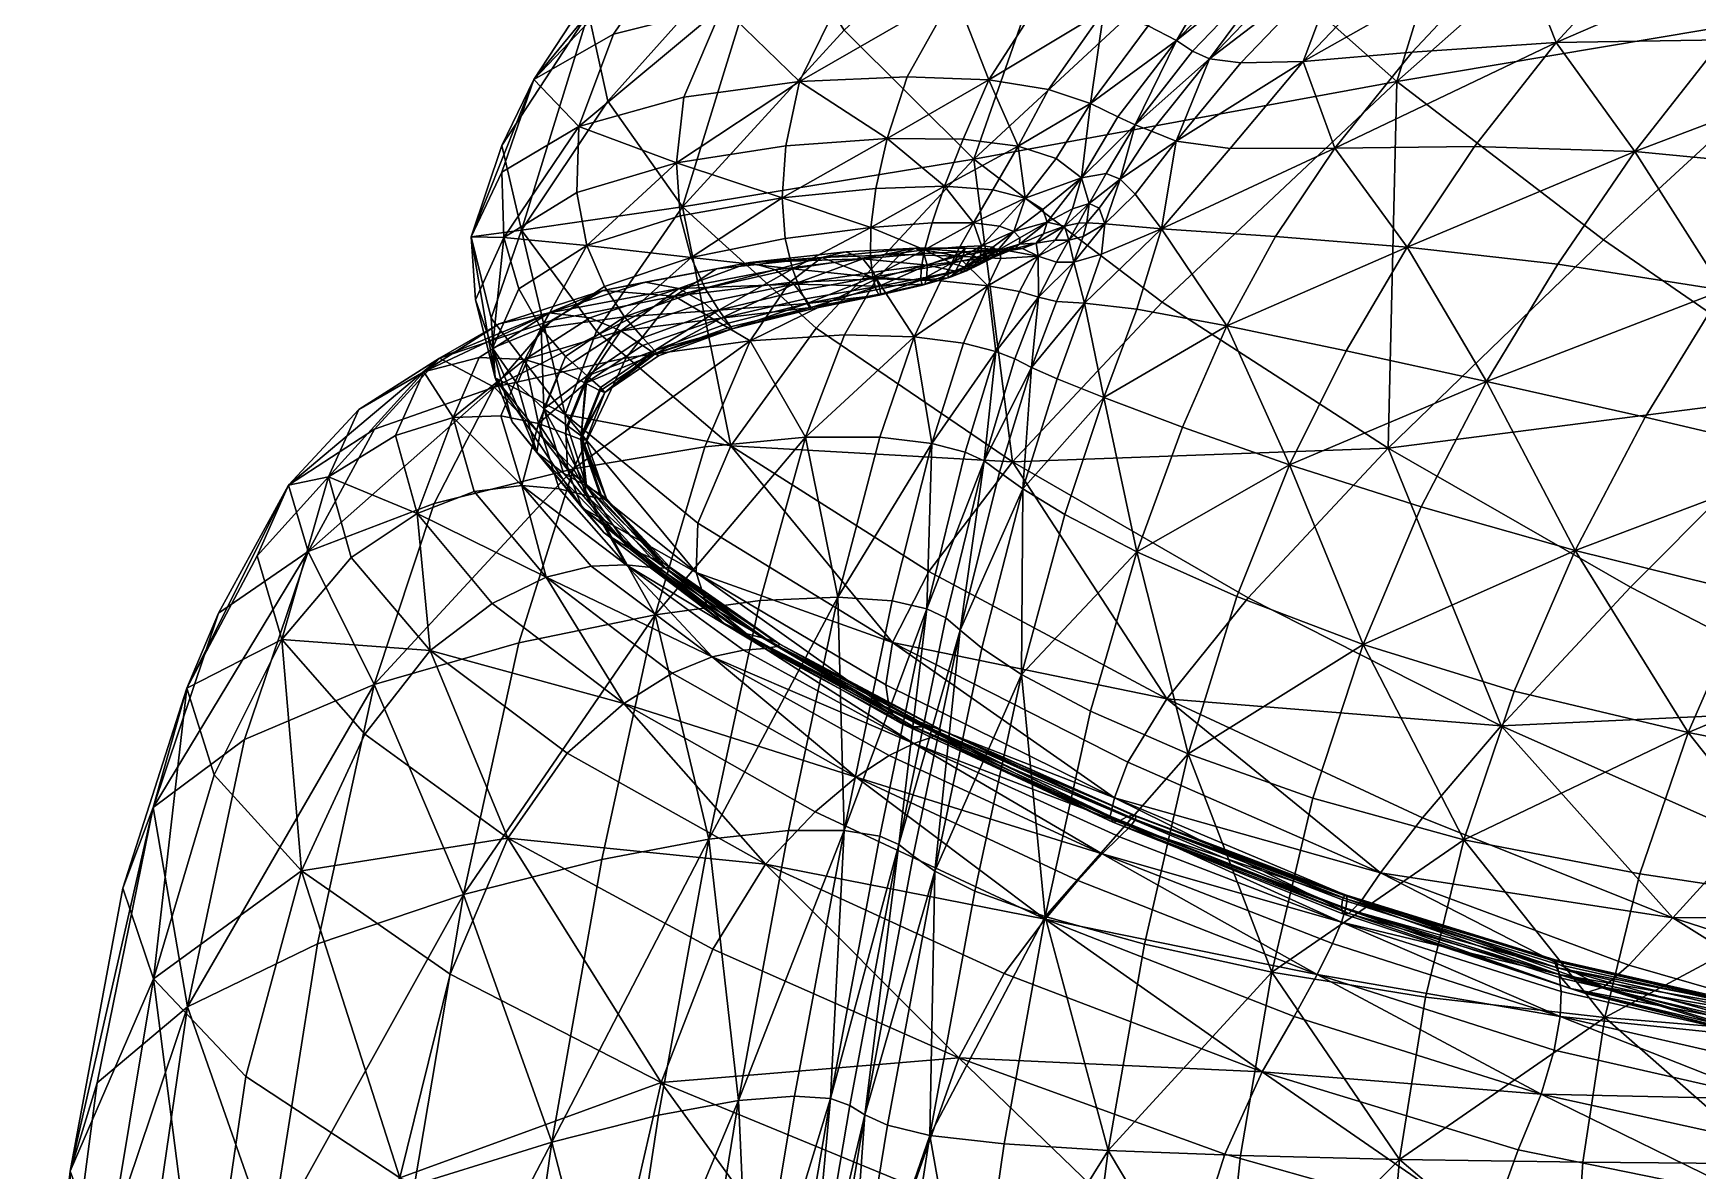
# Model space of a CAD drawing. Header units: millimetres. Extents: x -7995 to 5903, y -544 to 668.
# Drawn here: x -422 to -112.7, y 80.5 to 291.8 of the extents above; entities that cross this region are included whole.
import ezdxf

# ---------------------------------------------------------------- set-up
doc = ezdxf.new("R2010")
doc.units = ezdxf.units.MM
doc.layers.get('0').update_dxf_attribs({"true_color": 0x57e1c6})

msp = doc.modelspace()

# ---------------------------------------------------------------- meshes
at = {"color": 121, "true_color": 0xa6e5e5}
mesh = msp.add_polyface(dxfattribs=at)
corners = [(-282.35, 342.7, 661.96), (-288.33, 330.17, 708.91), (-239.43, 377.35, 729.41), (-233.79, 389.89, 682.78), (-284.8, 313.19, 755.39), (-235.97, 359.53, 774.91), (-223.17, 337.28, 815.88), (-271.26, 292.39, 797.77), (-247.22, 268.4, 832.43), (-219.28, 396.3, 638.36), (-267.35, 350.13, 618.18), (-246.79, 353.45, 579.36), (-202.9, 351.68, 523.93), (-233.07, 321.43, 512.29), (-254.35, 322.03, 534.35), (-224.15, 353.64, 547.34), (-250.76, 299.45, 504.77), (-271.6, 299.14, 525.49), (-293.87, 296.74, 554.43), (-277.04, 320.49, 564.85), (-279.61, 282.82, 520.37), (-301.06, 279.91, 547.72), (-259.61, 283.72, 500.96), (-328.95, 283.23, 631.85), (-314.13, 291.63, 590.3), (-320.6, 274.48, 581.95), (-297.67, 316.04, 602.27), (-312.75, 307.97, 645.08), (-318.82, 295.52, 691.77), (-334.9, 270.94, 677.8), (-315.23, 279.2, 738.54), (-301.33, 259.53, 781.6), (-225.53, 278.77, 486.94), (-233.29, 281.37, 486.71), (-223.01, 296.01, 489.35), (-263.28, 272.23, 500.45), (-244.41, 283.13, 490.56), (-234.77, 298.24, 493.54), (-216.66, 319.41, 500.19)]
mesh.append_faces([[corners[k] for k in face] for face in [(0, 1, 2), (2, 3, 0), (4, 5, 2), (2, 1, 4), (6, 7, 8), (4, 7, 6), (6, 5, 4), (0, 3, 9), (9, 10, 0), (11, 10, 9), (12, 13, 14), (14, 15, 12), (16, 17, 14), (14, 13, 16), (18, 19, 14), (14, 17, 18), (11, 15, 14), (14, 19, 11), (18, 17, 20), (20, 21, 18), (16, 22, 20), (20, 17, 16), (23, 24, 25), (18, 21, 25), (25, 24, 18), (0, 10, 26), (26, 27, 0), (11, 19, 26), (26, 10, 11), (18, 24, 26), (26, 19, 18), (23, 27, 26), (26, 24, 23), (0, 27, 28), (28, 1, 0), (23, 29, 28), (28, 27, 23), (4, 1, 28), (28, 30, 4), (4, 30, 31), (31, 7, 4), (32, 33, 34), (35, 22, 36), (16, 37, 36), (36, 22, 16), (34, 33, 36), (36, 37, 34), (16, 13, 38), (38, 37, 16)]], dxfattribs={"vtx2": -1, "color": 121})
mesh = msp.add_polyface(dxfattribs=at)
corners = [(-247.22, 268.4, 832.43), (-200.8, 311.44, 848.97), (-223.17, 337.28, 815.88), (-144.87, 359.69, 864.99), (-186.02, 286.57, 468.5), (-165.73, 288.27, 436.56), (-180.14, 270.49, 429.8), (-138.99, 290.07, 393.28), (-146.42, 308.91, 445.71), (-166.81, 306.78, 477.1), (-138.43, 332.86, 488.8), (-168.62, 282.85, 870.81), (-120.75, 377.98, 520.81), (-165.92, 340.87, 506.17), (-174.35, 344.76, 505.87), (-178.69, 306, 494.63), (-149.42, 332.63, 506.23), (-197.57, 286.32, 486.38), (-203.41, 287.09, 493.93), (-184.81, 306.42, 501.8), (-155.02, 333.29, 513.02), (-209.6, 271.75, 481.31), (-209.55, 290.49, 492.41), (-206.58, 288.46, 494.87), (-217.19, 274.81, 490.5), (-160.62, 337.4, 509.34), (-157.87, 334.88, 512.84), (-187.92, 307.88, 502.09), (-190.77, 310.21, 499), (-196.11, 313.26, 496.01), (-214.81, 293.21, 489.77), (-223.01, 296.01, 489.35), (-204.54, 316.51, 495.58), (-225.53, 278.77, 486.94), (-220.41, 276.26, 488.97), (-202.9, 351.68, 523.93), (-186.49, 348.54, 510.95), (-216.66, 319.41, 500.19), (-233.07, 321.43, 512.29), (-234.77, 298.24, 493.54)]
mesh.append_faces([[corners[k] for k in face] for face in [(0, 1, 2), (2, 1, 3), (4, 5, 6), (6, 5, 7), (8, 9, 10), (7, 5, 8), (4, 9, 8), (8, 5, 4), (11, 1, 0), (3, 1, 11), (12, 13, 14), (10, 9, 15), (15, 16, 10), (4, 17, 15), (15, 9, 4), (18, 19, 15), (15, 17, 18), (20, 16, 15), (15, 19, 20), (18, 17, 21), (21, 17, 4), (22, 23, 24), (24, 23, 18), (25, 26, 27), (27, 28, 25), (20, 19, 27), (27, 26, 20), (18, 23, 27), (27, 19, 18), (22, 28, 27), (27, 23, 22), (25, 28, 29), (29, 13, 25), (22, 30, 29), (29, 28, 22), (31, 32, 29), (29, 30, 31), (14, 13, 29), (29, 32, 14), (31, 30, 33), (22, 34, 33), (33, 30, 22), (35, 36, 37), (37, 38, 35), (14, 32, 37), (37, 36, 14), (31, 39, 37), (37, 32, 31)]], dxfattribs={"vtx2": -1, "color": 121})
mesh = msp.add_polyface(dxfattribs=at)
corners = [(-107.93, 244.09, 268.11), (-92.24, 266.73, 275.22), (-58.99, 260.53, 213.93), (-75.19, 237.16, 208.05), (-74.94, 288.63, 282.96), (-90.03, 212.83, 203.01), (-122.42, 220.46, 261.94), (-43.04, 229.17, 149.62), (-138.43, 332.86, 488.8), (-119.38, 333.98, 457.08), (-146.42, 308.91, 445.71), (-94.26, 334.85, 413.36), (-119.66, 311.05, 402.73), (-138.99, 290.07, 393.28), (-88.66, 311.87, 350.42), (-65.05, 334.3, 359.94), (-33.75, 331.2, 299.11), (-108.09, 290.6, 341.35), (-55.58, 310.04, 291.03), (-138.65, 248.89, 325.18), (-124.39, 269.83, 332.89), (-166.64, 252.05, 377.48), (-154.14, 270.77, 385.05), (-151.93, 227.13, 318.35), (-144.87, 359.69, 864.99), (-116.4, 329, 885.08), (-62.57, 374.18, 896.95), (-82.58, 297.28, 894.16), (-168.62, 282.85, 870.81), (-130.19, 253.44, 881.37), (-89.08, 225.12, 880.63), (-46.39, 266.42, 892.21), (-170.17, 214.71, 867.63), (-149.42, 332.63, 506.23), (-106.21, 368, 521.29), (-97.33, 366.68, 503.36), (-155.02, 333.29, 513.02), (-110.7, 369.42, 528.14), (-113.08, 371.3, 527.77), (-157.87, 334.88, 512.84), (-160.62, 337.4, 509.34), (-165.92, 340.87, 506.17), (-120.75, 377.98, 520.81), (-81.76, 365.08, 470.49), (-60.91, 362.58, 425.14), (-36.19, 358.55, 369.78)]
mesh.append_faces([[corners[k] for k in face] for face in [(0, 1, 2), (2, 3, 0), (2, 1, 4), (0, 3, 5), (5, 6, 0), (5, 3, 7), (8, 9, 10), (11, 12, 10), (10, 9, 11), (10, 12, 13), (14, 15, 16), (4, 17, 14), (14, 18, 4), (13, 12, 14), (14, 17, 13), (11, 15, 14), (14, 12, 11), (0, 19, 20), (20, 1, 0), (21, 22, 20), (20, 19, 21), (13, 17, 20), (20, 22, 13), (4, 1, 20), (20, 17, 4), (0, 6, 23), (23, 19, 0), (24, 25, 26), (26, 25, 27), (27, 25, 28), (28, 29, 27), (28, 25, 24), (27, 29, 30), (30, 31, 27), (30, 29, 32), (8, 33, 34), (34, 35, 8), (36, 37, 34), (34, 33, 36), (38, 39, 40), (36, 39, 38), (40, 41, 42), (8, 35, 43), (43, 9, 8), (11, 9, 43), (43, 44, 11), (11, 44, 45), (45, 15, 11)]], dxfattribs={"vtx2": -1, "color": 121})
mesh = msp.add_polyface(dxfattribs=at)
corners = [(-263.28, 272.23, 500.45), (-282.11, 270.91, 518.59), (-279.61, 282.82, 520.37), (-259.61, 283.72, 500.96), (-302.42, 267.72, 544.36), (-301.06, 279.91, 547.72), (-334.5, 253.87, 615.27), (-334.88, 266.02, 622.01), (-320.6, 274.48, 581.95), (-320.96, 262.2, 576.88), (-328.95, 283.23, 631.85), (-331.26, 255.21, 724.27), (-315.23, 279.2, 738.54), (-318.82, 295.52, 691.77), (-334.9, 270.94, 677.8), (-340.57, 254.01, 666.82), (-247.22, 268.4, 832.43), (-271.26, 292.39, 797.77), (-301.33, 259.53, 781.6), (-227.16, 264.94, 488.34), (-231.92, 268.54, 487.38), (-225.53, 278.77, 486.94), (-238.97, 270.85, 487.29), (-233.29, 281.37, 486.71), (-244.41, 283.13, 490.56), (-249.16, 272.15, 490.83), (-225.78, 260.16, 486.5), (-228.85, 259.21, 488.52), (-230.33, 255.96, 487.46), (-301.74, 257.87, 543.98), (-319.09, 252.36, 574.76), (-265.4, 262.95, 502.82), (-282.81, 261.26, 519.75), (-266.32, 255.7, 506.9), (-252.62, 263.37, 493.91), (-243.64, 262.7, 490.72), (-247.27, 256.58, 495.69), (-254.96, 256.58, 498.61), (-234.4, 259.06, 492.4), (-237.67, 261.16, 490.94), (-239.74, 254.95, 497.44), (-233.55, 256.72, 492.94)]
mesh.append_faces([[corners[k] for k in face] for face in [(0, 1, 2), (2, 3, 0), (4, 5, 2), (2, 1, 4), (6, 7, 8), (8, 9, 6), (8, 7, 10), (4, 9, 8), (8, 5, 4), (11, 12, 13), (13, 14, 11), (15, 7, 6), (11, 14, 15), (10, 7, 15), (15, 14, 10), (16, 17, 18), (18, 12, 11), (19, 20, 21), (22, 23, 21), (21, 20, 22), (24, 25, 0), (22, 25, 24), (24, 23, 22), (26, 27, 19), (28, 27, 26), (4, 29, 30), (30, 9, 4), (0, 31, 32), (32, 1, 0), (32, 31, 33), (4, 1, 32), (32, 29, 4), (0, 25, 34), (34, 31, 0), (22, 35, 34), (34, 25, 22), (36, 37, 34), (34, 35, 36), (33, 31, 34), (34, 37, 33), (19, 38, 39), (39, 20, 19), (39, 38, 40), (36, 35, 39), (22, 20, 39), (39, 35, 22), (19, 27, 41), (41, 38, 19)]], dxfattribs={"vtx2": -1, "color": 121})
mesh = msp.add_polyface(dxfattribs=at)
corners = [(-212.34, 255.48, 462.23), (-199.58, 270.37, 463.2), (-180.14, 270.49, 429.8), (-191.14, 254.06, 423.26), (-186.02, 286.57, 468.5), (-138.99, 290.07, 393.28), (-154.14, 270.77, 385.05), (-166.64, 252.05, 377.48), (-138.65, 248.89, 325.18), (-151.93, 227.13, 318.35), (-178.03, 232.8, 370.04), (-200.2, 237.45, 414.79), (-216.91, 240.57, 447.81), (-188.53, 211.62, 362), (-223.05, 224.13, 436.85), (-208.43, 218.6, 404.96), (-226.62, 241.66, 464.31), (-223.49, 250.79, 472.73), (-228.64, 249.3, 476.68), (-247.22, 268.4, 832.43), (-212.18, 241.86, 855.73), (-168.62, 282.85, 870.81), (-170.17, 214.71, 867.63), (-130.19, 253.44, 881.37), (-217.23, 261.92, 479.15), (-209.6, 271.75, 481.31), (-220.02, 264.72, 485.88), (-214.16, 273.59, 488.85), (-203.41, 287.09, 493.93), (-227.16, 264.94, 488.34), (-220.41, 276.26, 488.97), (-217.19, 274.81, 490.5), (-222.63, 265.76, 488.03), (-209.55, 290.49, 492.41), (-225.53, 278.77, 486.94), (-222.88, 256.43, 479.59), (-226.87, 254.02, 481.17), (-226.21, 256.6, 483.71), (-223.92, 259.31, 484.36), (-225.78, 260.16, 486.5), (-227.72, 256.52, 484.94)]
mesh.append_faces([[corners[k] for k in face] for face in [(0, 1, 2), (2, 3, 0), (2, 1, 4), (5, 6, 2), (7, 3, 2), (2, 6, 7), (7, 8, 9), (9, 10, 7), (0, 3, 11), (11, 12, 0), (7, 10, 11), (11, 3, 7), (11, 10, 13), (14, 12, 11), (11, 15, 14), (0, 12, 16), (16, 17, 0), (16, 12, 14), (18, 17, 16), (19, 20, 21), (22, 23, 21), (21, 20, 22), (0, 24, 25), (25, 1, 0), (26, 27, 25), (25, 24, 26), (25, 27, 28), (4, 1, 25), (29, 30, 31), (31, 32, 29), (31, 30, 33), (28, 27, 31), (26, 32, 31), (31, 27, 26), (34, 30, 29), (0, 17, 35), (35, 24, 0), (18, 36, 35), (35, 17, 18), (37, 38, 35), (35, 36, 37), (26, 24, 35), (35, 38, 26), (29, 32, 39), (26, 38, 39), (39, 32, 26), (37, 40, 39), (39, 38, 37)]], dxfattribs={"vtx2": -1, "color": 121})
mesh = msp.add_polyface(dxfattribs=at)
corners = [(-334.5, 253.87, 615.27), (-339.81, 242.27, 658.65), (-340.57, 254.01, 666.82), (-301.33, 259.53, 781.6), (-276.48, 237.02, 817.17), (-247.22, 268.4, 832.43), (-331.26, 255.21, 724.27), (-317.31, 236.47, 767.4), (-245.98, 250.44, 504.44), (-246.29, 249.6, 506.21), (-248.87, 248.32, 507.12), (-247.9, 249.85, 504.63), (-320.96, 262.2, 576.88), (-319.09, 252.36, 574.76), (-331.75, 244.31, 611.38), (-301.74, 257.87, 543.98), (-299.74, 250.17, 545.56), (-266.32, 255.7, 506.9), (-282.24, 253.69, 522.75), (-282.81, 261.26, 519.75), (-280.92, 248.02, 526.48), (-266.39, 250.28, 511.53), (-245.78, 252.29, 500.71), (-243.66, 252.05, 501.84), (-251.37, 249.09, 505.3), (-249.82, 252.12, 500.9), (-247.27, 256.58, 495.69), (-242.41, 255.96, 495.95), (-265.94, 246.49, 515.54), (-256.36, 251.55, 503.75), (-254.96, 256.58, 498.61), (-256.99, 248.07, 508.15), (-243.14, 250.33, 502.19), (-246.24, 248.81, 505.56), (-246.45, 248.95, 506.87), (-242.88, 251.4, 502.96), (-250.14, 250.42, 474.99), (-248.88, 251.87, 483.92), (-242.43, 251.67, 485.01), (-248.93, 251.2, 491.96), (-244.13, 251.23, 492.75), (-275.44, 250.12, 487.4), (-270.95, 251.2, 495.52), (-258.02, 251.9, 486.71), (-260.86, 250.69, 478.02), (-267.81, 249.91, 502.85), (-256.47, 250.89, 494.61), (-255.87, 248.73, 501.33), (-249.64, 249.46, 498.69), (-245.95, 249.05, 503.31), (-244.03, 250.11, 500.41), (-245.94, 249.87, 498.81), (-288.79, 249.23, 512.47)]
mesh.append_faces([[corners[k] for k in face] for face in [(0, 1, 2), (3, 4, 5), (6, 7, 3), (8, 9, 10), (10, 11, 8), (0, 12, 13), (13, 14, 0), (13, 15, 16), (17, 18, 19), (16, 15, 19), (19, 18, 16), (16, 18, 20), (17, 21, 20), (20, 18, 17), (8, 11, 22), (22, 23, 8), (24, 25, 22), (22, 11, 24), (26, 27, 22), (22, 25, 26), (28, 21, 29), (17, 30, 29), (29, 21, 17), (26, 25, 29), (29, 30, 26), (24, 31, 29), (29, 25, 24), (32, 33, 34), (34, 9, 35), (36, 37, 38), (39, 40, 38), (38, 37, 39), (41, 42, 43), (43, 44, 41), (45, 46, 43), (43, 42, 45), (39, 37, 43), (43, 46, 39), (36, 44, 43), (43, 37, 36), (39, 46, 47), (47, 48, 39), (47, 46, 45), (49, 50, 51), (39, 48, 51), (51, 40, 39), (52, 42, 41), (45, 42, 52)]], dxfattribs={"vtx2": -1, "color": 121})
mesh = msp.add_polyface(dxfattribs=at)
corners = [(-275.44, 250.12, 487.4), (-260.86, 250.69, 478.02), (-265.3, 246.21, 468.89), (-281.46, 245.5, 478.78), (-250.14, 250.42, 474.99), (-253.35, 245.79, 465.61), (-258.26, 235.42, 454.78), (-271.21, 235.78, 458.27), (-288.78, 234.68, 468.61), (-278.46, 216.74, 445.12), (-247.22, 268.4, 832.43), (-276.48, 237.02, 817.17), (-240.02, 212.18, 841.46), (-265.94, 246.49, 515.54), (-265.32, 244.13, 517.76), (-278.17, 241.58, 531.69), (-279.39, 244.04, 529.83), (-264.76, 243.12, 518.21), (-277.48, 240.55, 532.06), (-292.07, 236.92, 552.26), (-294.58, 240.39, 550.56), (-264.78, 244.84, 513.85), (-278.49, 242.44, 528.34), (-277.51, 240.87, 530.95), (-264.5, 243.39, 516.9), (-294.13, 238.9, 549.43), (-256.27, 245.2, 509.79), (-255.92, 246.48, 506.51), (-256.72, 244.98, 511.16), (-251.94, 246.39, 508.51), (-250.6, 247.59, 503.84), (-256.99, 248.07, 508.15), (-257.04, 245.91, 510.62), (-251.37, 249.09, 505.3), (-280.92, 248.02, 526.48), (-266.39, 250.28, 511.53), (-256.36, 251.55, 503.75), (-255.87, 248.73, 501.33), (-265.82, 247.4, 509.06), (-267.81, 249.91, 502.85), (-288.79, 249.23, 512.47), (-284.03, 247.87, 518.87), (-280.63, 245.19, 524.23)]
mesh.append_faces([[corners[k] for k in face] for face in [(0, 1, 2), (2, 3, 0), (4, 5, 2), (2, 1, 4), (6, 7, 2), (2, 5, 6), (8, 3, 2), (2, 7, 8), (8, 7, 9), (9, 7, 6), (10, 11, 12), (13, 14, 15), (15, 16, 13), (17, 18, 15), (15, 14, 17), (15, 18, 19), (20, 16, 15), (21, 22, 23), (23, 24, 21), (23, 22, 25), (19, 18, 23), (17, 24, 23), (23, 18, 17), (21, 24, 26), (26, 27, 21), (17, 28, 26), (26, 24, 17), (26, 28, 29), (30, 27, 26), (13, 31, 32), (32, 14, 13), (32, 31, 33), (29, 28, 32), (17, 14, 32), (32, 28, 17), (13, 16, 34), (34, 35, 13), (34, 16, 20), (36, 31, 13), (21, 27, 37), (37, 38, 21), (39, 38, 37), (40, 41, 39), (21, 38, 42), (42, 22, 21), (39, 41, 42), (42, 38, 39), (25, 22, 42)]], dxfattribs={"vtx2": -1, "color": 121})
mesh = msp.add_polyface(dxfattribs=at)
corners = [(-235.25, 250.41, 479.54), (-231.86, 249.28, 478.1), (-235.16, 242.77, 471.28), (-238.69, 243.82, 469.51), (-228.64, 249.3, 476.68), (-231.86, 241.97, 470.17), (-236.48, 229.73, 461.22), (-239.6, 231.3, 461.78), (-243.13, 232.67, 458.97), (-223.05, 224.13, 436.85), (-231.68, 227.59, 454.26), (-226.62, 241.66, 464.31), (-245.3, 212.36, 449.43), (-244.61, 244.91, 466.72), (-242.16, 249.97, 476.15), (-249.13, 234.21, 455.83), (-258.26, 235.42, 454.78), (-253.35, 245.79, 465.61), (-250.14, 250.42, 474.99), (-255.02, 215.61, 442.58), (-240.02, 212.18, 841.46), (-212.18, 241.86, 855.73), (-247.22, 268.4, 832.43), (-246.45, 248.95, 506.87), (-248.99, 247.61, 507.84), (-248.87, 248.32, 507.12), (-246.29, 249.6, 506.21), (-251.94, 246.39, 508.51), (-252, 247.21, 507.87), (-251.37, 249.09, 505.3), (-247.9, 249.85, 504.63), (-245.95, 249.05, 503.31), (-247.52, 248.4, 503.35), (-248.54, 247.65, 506.47), (-246.24, 248.81, 505.56), (-250.6, 247.59, 503.84), (-251.42, 246.54, 507.14), (-256.27, 245.2, 509.79), (-257.04, 245.91, 510.62), (-249.64, 249.46, 498.69), (-255.87, 248.73, 501.33), (-255.92, 246.48, 506.51), (-245.94, 249.87, 498.81)]
mesh.append_faces([[corners[k] for k in face] for face in [(0, 1, 2), (2, 3, 0), (4, 5, 2), (2, 1, 4), (6, 7, 2), (2, 5, 6), (8, 3, 2), (2, 7, 8), (9, 10, 11), (6, 5, 11), (11, 10, 6), (11, 5, 4), (8, 7, 12), (12, 7, 6), (0, 3, 13), (13, 14, 0), (8, 15, 13), (13, 3, 8), (16, 17, 13), (13, 15, 16), (18, 14, 13), (13, 17, 18), (16, 15, 19), (19, 15, 8), (20, 21, 22), (23, 24, 25), (25, 26, 23), (27, 28, 25), (25, 24, 27), (29, 30, 25), (25, 28, 29), (31, 32, 33), (33, 34, 31), (35, 36, 33), (33, 32, 35), (27, 24, 33), (33, 36, 27), (23, 34, 33), (33, 24, 23), (27, 36, 37), (37, 36, 35), (29, 28, 38), (38, 28, 27), (35, 39, 40), (40, 41, 35), (42, 32, 31), (35, 32, 42), (42, 39, 35)]], dxfattribs={"vtx2": -1, "color": 121})
mesh = msp.add_polyface(dxfattribs=at)
corners = [(-235.25, 250.41, 479.54), (-232.09, 253.37, 484.96), (-229.56, 253.38, 482.4), (-231.86, 249.28, 478.1), (-230.33, 255.96, 487.46), (-227.72, 256.52, 484.94), (-226.21, 256.6, 483.71), (-226.87, 254.02, 481.17), (-228.64, 249.3, 476.68), (-225.78, 260.16, 486.5), (-239.74, 254.95, 497.44), (-242.41, 255.96, 495.95), (-237.67, 261.16, 490.94), (-247.27, 256.58, 495.69), (-243.66, 252.05, 501.84), (-245.78, 252.29, 500.71), (-234.24, 254.53, 492.37), (-233.55, 256.72, 492.94), (-228.85, 259.21, 488.52), (-238.69, 252.64, 498.16), (-238.63, 253.77, 498.25), (-234.4, 259.06, 492.4), (-238.18, 251.82, 487.9), (-235.62, 252.83, 490.52), (-241.26, 251.32, 495.05), (-239.51, 251.8, 496.97), (-245.95, 249.05, 503.31), (-246.24, 248.81, 505.56), (-243.14, 250.33, 502.19), (-244.03, 250.11, 500.41), (-246.45, 248.95, 506.87), (-242.89, 250.71, 503.32), (-245.98, 250.44, 504.44), (-242.88, 251.4, 502.96), (-246.29, 249.6, 506.21), (-242.16, 249.97, 476.15), (-242.43, 251.67, 485.01), (-250.14, 250.42, 474.99), (-244.13, 251.23, 492.75), (-245.94, 249.87, 498.81)]
mesh.append_faces([[corners[k] for k in face] for face in [(0, 1, 2), (2, 3, 0), (4, 5, 2), (2, 1, 4), (6, 7, 2), (2, 5, 6), (8, 3, 2), (2, 7, 8), (9, 5, 4), (10, 11, 12), (12, 11, 13), (10, 14, 15), (15, 11, 10), (4, 16, 17), (17, 18, 4), (19, 20, 17), (17, 16, 19), (10, 21, 17), (17, 20, 10), (0, 22, 23), (23, 1, 0), (24, 25, 23), (23, 22, 24), (19, 16, 23), (23, 25, 19), (4, 1, 23), (23, 16, 4), (26, 27, 28), (28, 29, 26), (30, 31, 28), (19, 25, 28), (28, 31, 19), (24, 29, 28), (28, 25, 24), (32, 14, 33), (33, 34, 32), (10, 20, 33), (33, 14, 10), (19, 31, 33), (33, 20, 19), (33, 31, 30), (0, 35, 36), (36, 22, 0), (36, 35, 37), (24, 22, 36), (36, 38, 24), (24, 38, 39), (39, 29, 24)]], dxfattribs={"vtx2": -1, "color": 121})
mesh = msp.add_polyface(dxfattribs=at)
corners = [(-292.32, 215.18, 803.31), (-317.31, 236.47, 767.4), (-323.12, 220.96, 755.16), (-276.48, 237.02, 817.17), (-301.33, 259.53, 781.6), (-275.44, 250.12, 487.4), (-281.46, 245.5, 478.78), (-302.8, 242.99, 497.52), (-295.01, 248.02, 505.28), (-288.78, 234.68, 468.61), (-311.78, 231.5, 488.12), (-316.14, 244.03, 530.84), (-321.56, 210.9, 475.98), (-306.44, 232.23, 577.86), (-308.74, 233.8, 576.59), (-319.38, 226.77, 609.27), (-315.75, 225.08, 609.89), (-305.76, 231.88, 578.36), (-316.65, 225.38, 609.75), (-292.07, 236.92, 552.26), (-292.44, 237.27, 551.43), (-294.13, 238.9, 549.43), (-319.05, 228.17, 609.53), (-308.72, 235.21, 577.28), (-306.56, 232.84, 578.14), (-294.58, 240.39, 550.56), (-292.84, 237.93, 551.96), (-316.58, 225.98, 609.78), (-278.17, 241.58, 531.69), (-277.51, 240.87, 530.95), (-299.74, 250.17, 545.56), (-315.85, 244.74, 574.71), (-319.09, 252.36, 574.76), (-297.11, 244.41, 548.09), (-280.92, 248.02, 526.48), (-312.11, 239.1, 575.84), (-288.79, 249.23, 512.47), (-308.26, 245.58, 536.81), (-301.99, 244.36, 541.99), (-284.03, 247.87, 518.87), (-326.11, 239.84, 567.78), (-297.3, 241.7, 546.24), (-312.78, 236.49, 574.47), (-318.57, 238.95, 571.53), (-280.63, 245.19, 524.23)]
mesh.append_faces([[corners[k] for k in face] for face in [(0, 1, 2), (0, 3, 4), (4, 1, 0), (5, 6, 7), (7, 8, 5), (9, 10, 7), (7, 6, 9), (11, 8, 7), (12, 10, 9), (13, 14, 15), (16, 17, 13), (13, 18, 16), (19, 20, 13), (13, 17, 19), (21, 14, 13), (13, 20, 21), (22, 23, 24), (25, 26, 24), (24, 23, 25), (19, 17, 24), (24, 26, 19), (16, 27, 24), (24, 17, 16), (19, 26, 28), (28, 26, 25), (21, 20, 29), (29, 20, 19), (30, 31, 32), (25, 33, 34), (34, 33, 30), (35, 23, 22), (30, 33, 35), (35, 31, 30), (25, 23, 35), (35, 33, 25), (5, 8, 36), (11, 37, 36), (36, 8, 11), (38, 39, 36), (36, 37, 38), (38, 37, 40), (21, 41, 42), (42, 14, 21), (38, 43, 42), (42, 41, 38), (38, 41, 44), (44, 39, 38), (44, 41, 21)]], dxfattribs={"vtx2": -1, "color": 121})
mesh = msp.add_polyface(dxfattribs=at)
corners = [(-336.13, 227.78, 703.15), (-336.9, 238.85, 712.5), (-340.57, 254.01, 666.82), (-339.81, 242.27, 658.65), (-331.26, 255.21, 724.27), (-323.12, 220.96, 755.16), (-317.31, 236.47, 767.4), (-349.39, 228.93, 601.66), (-335.41, 237.79, 563.24), (-346.47, 231.47, 557.93), (-361.5, 221.9, 597.76), (-316.14, 244.03, 530.84), (-325.69, 238.41, 524.21), (-336.33, 226.08, 515.79), (-358.54, 218.24, 550.63), (-302.8, 242.99, 497.52), (-311.78, 231.5, 488.12), (-319.38, 226.77, 609.27), (-316.65, 225.38, 609.75), (-306.44, 232.23, 577.86), (-306.56, 232.84, 578.14), (-316.58, 225.98, 609.78), (-319.05, 228.17, 609.53), (-334.5, 253.87, 615.27), (-331.75, 244.31, 611.38), (-336.64, 233.29, 653.1), (-327.61, 237.04, 609.61), (-332.06, 226.67, 649.64), (-328.41, 213.9, 691.11), (-332.97, 219.63, 696.13), (-327.11, 222.01, 647.73), (-323.05, 231.76, 609.23), (-319.09, 252.36, 574.76), (-315.85, 244.74, 574.71), (-312.11, 239.1, 575.84), (-339.1, 231.59, 604.64), (-326.11, 239.84, 567.78), (-330.64, 231.22, 606.83), (-318.57, 238.95, 571.53), (-301.99, 244.36, 541.99), (-308.26, 245.58, 536.81), (-308.74, 233.8, 576.59), (-312.78, 236.49, 574.47), (-324.06, 229.17, 608.33), (-343.95, 220.42, 646.64), (-335.07, 220.73, 647.2), (-328.1, 219.31, 647.2)]
mesh.append_faces([[corners[k] for k in face] for face in [(0, 1, 2), (2, 3, 0), (2, 1, 4), (4, 1, 5), (5, 6, 4), (5, 1, 0), (7, 8, 9), (9, 10, 7), (11, 12, 9), (9, 8, 11), (13, 14, 9), (9, 12, 13), (13, 12, 15), (15, 16, 13), (15, 12, 11), (17, 18, 19), (20, 21, 22), (23, 24, 25), (25, 3, 23), (26, 27, 25), (25, 24, 26), (25, 27, 28), (0, 3, 25), (25, 29, 0), (30, 31, 22), (26, 31, 30), (30, 27, 26), (26, 24, 32), (32, 33, 26), (22, 31, 34), (26, 33, 34), (34, 31, 26), (7, 35, 36), (36, 8, 7), (37, 38, 36), (36, 35, 37), (36, 38, 39), (11, 8, 36), (36, 40, 11), (17, 41, 42), (42, 43, 17), (37, 43, 42), (42, 38, 37), (44, 35, 7), (37, 35, 44), (44, 45, 37), (17, 43, 46), (46, 43, 37)]], dxfattribs={"vtx2": -1, "color": 121})
mesh = msp.add_polyface(dxfattribs=at)
corners = [(-207.37, 157.91, 340.64), (-198.35, 187.13, 352.64), (-174.87, 178.24, 303.13), (-184.19, 149.66, 292.61), (-238.35, 172.68, 411.02), (-230.28, 202.38, 425.29), (-216.93, 195.44, 394.35), (-225.49, 165.85, 381.11), (-223.05, 224.13, 436.85), (-208.43, 218.6, 404.96), (-188.53, 211.62, 362), (-200.2, 237.45, 414.79), (-245.72, 177.55, 427.42), (-238.08, 207.13, 442.49), (-249.71, 180.9, 433.7), (-242.41, 210.27, 449.4), (-236.48, 229.73, 461.22), (-231.68, 227.59, 454.26), (-255.94, 184.86, 429.51), (-248.82, 213.95, 446.01), (-245.3, 212.36, 449.43), (-243.13, 232.67, 458.97), (-252.42, 183.19, 433.26), (-255.02, 215.61, 442.58), (-211.32, 168.11, 841.72), (-196.19, 186.91, 854.36), (-240.02, 212.18, 841.46), (-255.57, 191.77, 828.13), (-170.17, 214.71, 867.63), (-212.18, 241.86, 855.73), (-221.08, 149.75, 818.97), (-218.6, 156.36, 829.87), (-262.28, 178.62, 815.89), (-263.57, 170.71, 804.88), (-171.61, 135.78, 832.67), (-233.95, 127.71, 363.41), (-254.46, 136.09, 407.43), (-254.06, 162.74, 773.5), (-253.26, 162.4, 772.72), (-217.07, 146.39, 785.09), (-218.75, 146.2, 788.96), (-255.81, 162.91, 776.13), (-253.58, 161.83, 773.67), (-255.21, 160.98, 776.24), (-218.12, 144.42, 788.78), (-221.35, 145.2, 800.78), (-221.83, 146.33, 809.2), (-262.88, 166.02, 795.26), (-260.9, 163.71, 787.16), (-258.32, 162.95, 780.73), (-258.33, 159.81, 780.31), (-262.94, 157.59, 785.09), (-223.34, 139.32, 798.55)]
mesh.append_faces([[corners[k] for k in face] for face in [(0, 1, 2), (2, 3, 0), (4, 5, 6), (6, 7, 4), (8, 9, 6), (6, 5, 8), (10, 1, 6), (6, 9, 10), (0, 7, 6), (6, 1, 0), (10, 9, 11), (4, 12, 13), (13, 5, 4), (14, 15, 13), (13, 12, 14), (16, 17, 13), (13, 15, 16), (8, 5, 13), (13, 17, 8), (18, 19, 20), (20, 19, 21), (16, 15, 20), (14, 22, 20), (20, 15, 14), (21, 19, 23), (24, 25, 26), (26, 27, 24), (28, 29, 26), (26, 25, 28), (30, 31, 32), (32, 33, 30), (24, 27, 32), (32, 31, 24), (24, 31, 34), (4, 7, 35), (36, 12, 4), (14, 12, 36), (37, 38, 39), (40, 41, 37), (42, 43, 44), (39, 38, 42), (45, 46, 47), (47, 48, 45), (30, 33, 47), (47, 46, 30), (49, 41, 40), (45, 48, 49), (50, 51, 52), (44, 43, 50)]], dxfattribs={"vtx2": -1, "color": 121})
mesh = msp.add_polyface(dxfattribs=at)
corners = [(-245.3, 212.36, 449.43), (-252.42, 183.19, 433.26), (-255.94, 184.86, 429.51), (-262.39, 186.35, 425.86), (-255.02, 215.61, 442.58), (-248.82, 213.95, 446.01), (-272.47, 187.06, 424.69), (-264.65, 216.74, 441.5), (-258.26, 235.42, 454.78), (-278.46, 216.74, 445.12), (-297.18, 214.99, 455.83), (-288.78, 234.68, 468.61), (-286.91, 186.39, 428.4), (-292.32, 215.18, 803.31), (-255.57, 191.77, 828.13), (-240.02, 212.18, 841.46), (-276.48, 237.02, 817.17), (-298.76, 191.62, 780.12), (-263.57, 170.71, 804.88), (-262.28, 178.62, 815.89), (-298.5, 200.75, 790.92), (-261.13, 141.08, 412.31), (-264.69, 142.61, 408.36), (-249.71, 180.9, 433.7), (-258.44, 138.95, 413.11), (-271.31, 143.67, 404.55), (-281.66, 143.68, 403.3), (-296.43, 142.08, 407.04), (-286.45, 179.47, 753.88), (-284.19, 178.8, 751.67), (-254.06, 162.74, 773.5), (-255.81, 162.91, 776.13), (-283.24, 178.28, 751.08), (-253.26, 162.4, 772.72), (-286, 177.51, 754.21), (-255.21, 160.98, 776.24), (-253.58, 161.83, 773.67), (-283.79, 177.87, 751.98), (-296.86, 185.68, 770.99), (-262.88, 166.02, 795.26), (-293.62, 182.17, 763.56), (-260.9, 163.71, 787.16), (-258.32, 162.95, 780.73), (-289.87, 180.35, 757.85), (-312.23, 167.26, 768.22), (-276.7, 147.12, 793.6), (-269.06, 153.6, 789.78), (-262.94, 157.59, 785.09), (-295.79, 175.93, 761.58), (-290.02, 177.16, 757.64), (-258.33, 159.81, 780.31)]
mesh.append_faces([[corners[k] for k in face] for face in [(0, 1, 2), (2, 3, 4), (4, 5, 2), (6, 7, 4), (4, 3, 6), (4, 7, 8), (9, 10, 11), (8, 7, 9), (6, 12, 9), (9, 7, 6), (13, 14, 15), (15, 16, 13), (17, 18, 19), (19, 20, 17), (13, 20, 19), (19, 14, 13), (2, 1, 21), (21, 22, 2), (23, 24, 21), (21, 1, 23), (2, 22, 25), (25, 3, 2), (6, 3, 25), (25, 26, 6), (6, 26, 27), (27, 12, 6), (28, 29, 30), (30, 31, 28), (32, 33, 30), (30, 29, 32), (34, 35, 36), (36, 37, 34), (32, 37, 36), (36, 33, 32), (17, 38, 39), (39, 18, 17), (40, 41, 39), (39, 38, 40), (28, 31, 42), (42, 43, 28), (40, 43, 42), (42, 41, 40), (44, 45, 46), (46, 47, 48), (34, 49, 50), (50, 35, 34), (48, 47, 50), (50, 49, 48)]], dxfattribs={"vtx2": -1, "color": 121})
mesh = msp.add_polyface(dxfattribs=at)
corners = [(-336.13, 227.78, 703.15), (-322.7, 210.77, 744.92), (-323.12, 220.96, 755.16), (-350.62, 202.6, 690.16), (-362.88, 194.38, 689.1), (-348.24, 177.14, 732.66), (-336.67, 185.87, 732.44), (-349.39, 228.93, 601.66), (-361.5, 221.9, 597.76), (-367.13, 209.42, 642.81), (-354.66, 217.07, 645.27), (-374.52, 207.84, 591.63), (-380.39, 194.69, 637.78), (-375.8, 179.15, 685.12), (-393.46, 170.11, 628.71), (-358.54, 218.24, 550.63), (-370.86, 195.49, 540.14), (-387.55, 184.07, 581.93), (-336.33, 226.08, 515.79), (-347.49, 204.42, 504.45), (-358.62, 170.8, 489.06), (-346.47, 231.47, 557.93), (-321.56, 210.9, 475.98), (-311.78, 231.5, 488.12), (-332.97, 219.63, 696.13), (-319.96, 203.66, 736.69), (-328.41, 213.9, 691.11), (-315.86, 198.98, 730.31), (-336.64, 233.29, 653.1), (-319.05, 228.17, 609.53), (-322.79, 218.92, 646.85), (-327.11, 222.01, 647.73), (-319.14, 207.63, 685.7), (-323.46, 210.07, 687.74), (-332.06, 226.67, 649.64), (-343.95, 220.42, 646.64), (-340.02, 206.68, 689.96), (-331.19, 207.81, 688.92), (-335.07, 220.73, 647.2), (-326.66, 190.73, 730.8), (-318.32, 192.77, 728.29), (-311.77, 193.03, 725.48), (-324.23, 207.17, 687.46), (-328.1, 219.31, 647.2), (-323.12, 217.42, 646.92), (-319.38, 226.77, 609.27), (-330.64, 231.22, 606.83), (-319.26, 205.94, 685.99)]
mesh.append_faces([[corners[k] for k in face] for face in [(0, 1, 2), (3, 4, 5), (5, 6, 3), (7, 8, 9), (9, 10, 7), (11, 12, 9), (9, 8, 11), (13, 4, 9), (9, 12, 13), (3, 10, 9), (9, 4, 3), (14, 12, 11), (11, 15, 16), (16, 17, 11), (18, 19, 16), (16, 15, 18), (16, 19, 20), (11, 8, 21), (21, 15, 11), (20, 19, 22), (18, 23, 22), (22, 19, 18), (0, 24, 25), (25, 1, 0), (26, 27, 25), (25, 24, 26), (26, 24, 28), (29, 30, 31), (32, 33, 31), (31, 30, 32), (26, 34, 31), (31, 33, 26), (7, 10, 35), (3, 36, 35), (35, 10, 3), (37, 38, 35), (35, 36, 37), (37, 36, 39), (39, 40, 37), (3, 6, 39), (39, 36, 3), (41, 42, 37), (43, 44, 45), (46, 38, 43), (37, 42, 43), (43, 38, 37), (47, 44, 43), (43, 42, 47)]], dxfattribs={"vtx2": -1, "color": 121})
mesh = msp.add_polyface(dxfattribs=at)
corners = [(-306.44, 183.75, 439.37), (-297.18, 214.99, 455.83), (-278.46, 216.74, 445.12), (-286.91, 186.39, 428.4), (-298.76, 191.62, 780.12), (-298.5, 200.75, 790.92), (-323.12, 220.96, 755.16), (-322.7, 210.77, 744.92), (-292.32, 215.18, 803.31), (-331.77, 178.54, 460.01), (-321.56, 210.9, 475.98), (-288.78, 234.68, 468.61), (-283.24, 178.28, 751.08), (-303.74, 192.64, 720.5), (-304.49, 192.41, 721.23), (-315.48, 205.32, 684.45), (-316.38, 205.3, 684.94), (-319.26, 205.94, 685.99), (-307.12, 192.57, 722.94), (-286.45, 179.47, 753.88), (-307.29, 194.43, 722.56), (-304.72, 193.29, 720.89), (-319.14, 207.63, 685.7), (-316.44, 206.07, 684.65), (-319.05, 228.17, 609.53), (-316.58, 225.98, 609.78), (-320.13, 217.01, 646.45), (-322.79, 218.92, 646.85), (-315.75, 225.08, 609.89), (-319.24, 216.18, 646.42), (-319.38, 226.77, 609.27), (-323.12, 217.42, 646.92), (-320.2, 216.34, 646.62), (-316.65, 225.38, 609.75), (-319.96, 203.66, 736.69), (-296.86, 185.68, 770.99), (-293.62, 182.17, 763.56), (-315.86, 198.98, 730.31), (-311.32, 196.12, 725.65), (-328.41, 213.9, 691.11), (-323.46, 210.07, 687.74), (-324.23, 207.17, 687.46), (-311.77, 193.03, 725.48), (-331.19, 207.81, 688.92), (-318.32, 192.77, 728.29)]
mesh.append_faces([[corners[k] for k in face] for face in [(0, 1, 2), (2, 3, 0), (4, 5, 6), (6, 7, 4), (6, 5, 8), (0, 9, 10), (10, 1, 0), (11, 1, 10), (12, 13, 14), (15, 16, 14), (14, 13, 15), (17, 18, 14), (14, 16, 17), (19, 20, 21), (22, 23, 21), (21, 20, 22), (15, 13, 21), (21, 23, 15), (21, 13, 12), (24, 25, 26), (26, 27, 24), (28, 29, 26), (26, 25, 28), (15, 23, 26), (26, 29, 15), (22, 27, 26), (26, 23, 22), (30, 31, 32), (32, 33, 30), (17, 16, 32), (32, 31, 17), (15, 29, 32), (32, 16, 15), (28, 33, 32), (32, 29, 28), (4, 7, 34), (34, 35, 4), (36, 35, 34), (34, 37, 36), (38, 20, 19), (36, 37, 38), (39, 40, 38), (38, 37, 39), (22, 20, 38), (38, 40, 22), (17, 41, 42), (42, 18, 17), (43, 44, 42)]], dxfattribs={"vtx2": -1, "color": 121})
mesh = msp.add_polyface(dxfattribs=at)
corners = [(-156.15, 141.96, 239.99), (-146.8, 169.56, 248.79), (-114.46, 161.91, 192.57), (-123.46, 135.61, 185.75), (-135.47, 195.68, 255.8), (-164.06, 203.82, 311.36), (-151.93, 227.13, 318.35), (-122.42, 220.46, 261.94), (-188.53, 211.62, 362), (-178.03, 232.8, 370.04), (-184.19, 149.66, 292.61), (-174.87, 178.24, 303.13), (-198.35, 187.13, 352.64), (-130.16, 114.59, 814.18), (-125.46, 118.67, 824.1), (-171.61, 135.78, 832.67), (-175.29, 130.47, 822.15), (-117.29, 127.46, 834.61), (-163.81, 146.05, 843.93), (-211.32, 168.11, 841.72), (-170.17, 214.71, 867.63), (-196.19, 186.91, 854.36), (-149.22, 163.12, 855.77), (-125.2, 188.86, 868.06), (-129.93, 108.95, 176.91), (-163.24, 112.68, 228.51), (-191.84, 117.38, 278.75), (-138.4, 116.89, 784.28), (-138.83, 118.82, 781.56), (-177.81, 130.9, 788.76), (-178.06, 129.25, 791.54), (-139.18, 119.62, 780.73), (-177.95, 131.66, 787.86), (-138.93, 118.22, 784.91), (-178.66, 130.81, 792), (-178.29, 131.6, 788.92), (-139.27, 119.39, 781.83), (-177.51, 128.25, 812.53), (-133.73, 113.45, 804.97), (-136.29, 114.3, 796.81), (-178.6, 128.2, 804.1), (-137.98, 116.21, 790.01), (-178.87, 129.37, 797.16), (-138.22, 109.13, 794.38), (-180.57, 122.65, 801.73), (-183.4, 116.94, 807.36), (-178.89, 126.62, 796.16), (-138.05, 113.74, 788.84)]
mesh.append_faces([[corners[k] for k in face] for face in [(0, 1, 2), (2, 3, 0), (2, 1, 4), (4, 5, 6), (6, 7, 4), (8, 9, 6), (6, 5, 8), (0, 10, 11), (11, 1, 0), (8, 5, 11), (11, 12, 8), (4, 1, 11), (11, 5, 4), (13, 14, 15), (15, 16, 13), (17, 18, 15), (15, 14, 17), (15, 18, 19), (20, 21, 22), (22, 23, 20), (19, 18, 22), (22, 21, 19), (22, 18, 17), (0, 3, 24), (24, 25, 0), (0, 25, 26), (26, 10, 0), (27, 28, 29), (29, 30, 27), (31, 32, 29), (29, 28, 31), (33, 34, 35), (35, 36, 33), (31, 36, 35), (35, 32, 31), (13, 16, 37), (37, 38, 13), (39, 38, 37), (37, 40, 39), (33, 41, 42), (42, 34, 33), (39, 40, 42), (42, 41, 39), (43, 44, 45), (27, 30, 46), (46, 47, 27), (43, 47, 46), (46, 44, 43)]], dxfattribs={"vtx2": -1, "color": 121})
mesh = msp.add_polyface(dxfattribs=at)
corners = [(-70.42, 180.27, 142.4), (-57.62, 204.97, 145.95), (-28.07, 197.63, 95.15), (-89.62, 130.53, 133.69), (-81.18, 155.36, 138.49), (-50.32, 150, 90.53), (-58.1, 126.59, 87.58), (-40.23, 173.78, 92.95), (-135.47, 195.68, 255.8), (-103.21, 187.7, 198.09), (-114.46, 161.91, 192.57), (-123.46, 135.61, 185.75), (-43.04, 229.17, 149.62), (-90.03, 212.83, 203.01), (-122.42, 220.46, 261.94), (-84.29, 106.81, 803.96), (-125.46, 118.67, 824.1), (-130.16, 114.59, 814.18), (-117.29, 127.46, 834.61), (-76.03, 114.19, 813.62), (-81.31, 166.25, 856.96), (-103.35, 142.73, 845.6), (-62.81, 127.63, 823.74), (-42.51, 148.8, 834.27), (-39.3, 105.69, 783.77), (-48.84, 199.79, 868.56), (-89.08, 225.12, 880.63), (-125.2, 188.86, 868.06), (-170.17, 214.71, 867.63), (-149.22, 163.12, 855.77), (-63.34, 103.88, 83.79), (-95.45, 106.05, 127.5), (-129.93, 108.95, 176.91), (-138.93, 118.22, 784.91), (-139.27, 119.39, 781.83), (-103.91, 111.3, 764.4), (-102.94, 109.87, 767.33), (-139.18, 119.62, 780.73), (-104.05, 111.68, 763.36), (-138.4, 116.89, 784.28), (-102.48, 108.79, 766.71), (-103.52, 110.88, 764.14), (-138.83, 118.82, 781.56), (-133.73, 113.45, 804.97), (-94.29, 103.55, 786.25), (-136.29, 114.3, 796.81), (-100.98, 107.49, 772.16), (-137.98, 116.21, 790.01), (-138.05, 113.74, 788.84), (-101.09, 105.3, 771.01)]
mesh.append_faces([[corners[k] for k in face] for face in [(0, 1, 2), (3, 4, 5), (5, 6, 3), (0, 7, 5), (5, 4, 0), (8, 9, 10), (0, 4, 10), (10, 9, 0), (3, 11, 10), (10, 4, 3), (12, 1, 13), (0, 9, 13), (13, 1, 0), (8, 14, 13), (13, 9, 8), (15, 16, 17), (18, 16, 15), (15, 19, 18), (20, 21, 22), (22, 23, 20), (18, 19, 22), (22, 21, 18), (22, 19, 24), (20, 25, 26), (26, 27, 20), (28, 27, 26), (20, 27, 29), (29, 21, 20), (18, 21, 29), (3, 6, 30), (30, 31, 3), (3, 31, 32), (32, 11, 3), (33, 34, 35), (35, 36, 33), (37, 38, 35), (35, 34, 37), (39, 40, 41), (41, 42, 39), (37, 42, 41), (41, 38, 37), (17, 43, 44), (44, 43, 45), (33, 36, 46), (46, 47, 33), (45, 47, 46), (39, 48, 49), (49, 40, 39)]], dxfattribs={"vtx2": -1, "color": 121})
mesh = msp.add_polyface(dxfattribs=at)
corners = [(-399.7, 147.94, 567.36), (-382.69, 160.58, 525.26), (-393.29, 110.89, 504.77), (-358.62, 170.8, 489.06), (-306.44, 183.75, 439.37), (-316.32, 138.3, 418.18), (-342.02, 131.76, 439.14), (-331.77, 178.54, 460.01), (-369.14, 122.59, 468.47), (-312.23, 167.26, 768.22), (-322.74, 158.04, 769.53), (-285.88, 137.43, 795.75), (-276.7, 147.12, 793.6), (-333.8, 142.27, 767.39), (-286.91, 186.39, 428.4), (-296.43, 142.08, 407.04), (-360.38, 161.56, 729.64), (-372.12, 136.17, 721.59), (-375.8, 179.15, 685.12), (-388.38, 154.01, 676.57), (-336.67, 185.87, 732.44), (-348.24, 177.14, 732.66), (-362.88, 194.38, 689.1), (-405.36, 132.93, 614.1), (-393.46, 170.11, 628.71), (-387.55, 184.07, 581.93), (-399.62, 116.09, 661.79), (-380.39, 194.69, 637.78), (-374.52, 207.84, 591.63), (-370.86, 195.49, 540.14), (-321.56, 210.9, 475.98), (-286, 177.51, 754.21), (-283.79, 177.87, 751.98), (-304.49, 192.41, 721.23), (-307.12, 192.57, 722.94), (-283.24, 178.28, 751.08), (-304.72, 193.29, 720.89), (-284.19, 178.8, 751.67), (-286.45, 179.47, 753.88), (-289.87, 180.35, 757.85), (-311.32, 196.12, 725.65), (-293.62, 182.17, 763.56), (-303.22, 172.92, 765.34), (-326.66, 190.73, 730.8), (-295.79, 175.93, 761.58), (-318.32, 192.77, 728.29), (-311.77, 193.03, 725.48), (-290.02, 177.16, 757.64), (-269.06, 153.6, 789.78)]
mesh.append_faces([[corners[k] for k in face] for face in [(0, 1, 2), (2, 1, 3), (4, 5, 6), (6, 7, 4), (3, 7, 6), (6, 8, 3), (9, 10, 11), (11, 12, 9), (11, 10, 13), (4, 14, 15), (15, 5, 4), (13, 16, 17), (18, 19, 17), (17, 16, 18), (9, 20, 21), (21, 10, 9), (18, 16, 21), (21, 22, 18), (13, 10, 21), (21, 16, 13), (0, 23, 24), (24, 25, 0), (26, 19, 24), (24, 23, 26), (18, 27, 24), (24, 19, 18), (28, 25, 24), (0, 25, 29), (29, 1, 0), (3, 1, 29), (30, 7, 3), (31, 32, 33), (33, 34, 31), (33, 32, 35), (36, 37, 38), (35, 37, 36), (38, 39, 40), (40, 39, 41), (9, 42, 43), (43, 20, 9), (44, 45, 43), (43, 42, 44), (31, 34, 46), (46, 47, 31), (44, 47, 46), (46, 45, 44), (48, 42, 9), (44, 42, 48)]], dxfattribs={"vtx2": -1, "color": 121})
mesh = msp.add_polyface(dxfattribs=at)
corners = [(-233.91, 127.18, 808.33), (-276.7, 147.12, 793.6), (-285.88, 137.43, 795.75), (-241.55, 117.1, 811.08), (-221.08, 149.75, 818.97), (-175.29, 130.47, 822.15), (-171.61, 135.78, 832.67), (-218.6, 156.36, 829.87), (-207.37, 157.91, 340.64), (-184.19, 149.66, 292.61), (-191.84, 117.38, 278.75), (-215.48, 122.55, 324.69), (-233.95, 127.71, 363.41), (-247.02, 132.39, 391.97), (-238.35, 172.68, 411.02), (-225.49, 165.85, 381.11), (-254.46, 136.09, 407.43), (-258.44, 138.95, 413.11), (-249.71, 180.9, 433.7), (-271.31, 143.67, 404.55), (-264.69, 142.61, 408.36), (-273.83, 93.85, 385.32), (-290.95, 93.48, 380.12), (-281.66, 143.68, 403.3), (-217.07, 146.39, 785.09), (-217.16, 145.7, 786.03), (-177.81, 130.9, 788.76), (-177.95, 131.66, 787.86), (-218.12, 144.42, 788.78), (-178.06, 129.25, 791.54), (-218.75, 146.2, 788.96), (-217.66, 146.53, 786.03), (-178.29, 131.6, 788.92), (-178.66, 130.81, 792), (-254.06, 162.74, 773.5), (-253.58, 161.83, 773.67), (-221.83, 146.33, 809.2), (-177.51, 128.25, 812.53), (-221.35, 145.2, 800.78), (-178.6, 128.2, 804.1), (-220.15, 145.45, 793.95), (-258.32, 162.95, 780.73), (-178.87, 129.37, 797.16), (-227.88, 134.4, 803.87), (-269.06, 153.6, 789.78), (-223.34, 139.32, 798.55), (-262.94, 157.59, 785.09), (-183.4, 116.94, 807.36), (-180.57, 122.65, 801.73), (-220.13, 142.47, 793.24), (-178.89, 126.62, 796.16), (-258.33, 159.81, 780.31)]
mesh.append_faces([[corners[k] for k in face] for face in [(0, 1, 2), (2, 3, 0), (4, 5, 6), (6, 7, 4), (8, 9, 10), (10, 11, 8), (12, 13, 14), (8, 11, 12), (12, 15, 8), (14, 13, 16), (16, 17, 18), (19, 20, 21), (22, 23, 19), (24, 25, 26), (26, 27, 24), (28, 29, 26), (26, 25, 28), (30, 31, 32), (32, 33, 30), (24, 27, 32), (32, 31, 24), (24, 31, 34), (34, 31, 30), (28, 25, 35), (35, 25, 24), (4, 36, 37), (37, 5, 4), (38, 39, 37), (37, 36, 38), (30, 40, 41), (41, 40, 38), (38, 40, 42), (42, 39, 38), (30, 33, 42), (42, 40, 30), (0, 43, 44), (44, 1, 0), (45, 46, 44), (44, 43, 45), (45, 43, 47), (47, 48, 45), (47, 43, 0), (28, 49, 50), (50, 29, 28), (45, 48, 50), (50, 49, 45), (45, 49, 51), (51, 49, 28)]], dxfattribs={"vtx2": -1, "color": 121})
mesh = msp.add_polyface(dxfattribs=at)
corners = [(-393.29, 110.89, 504.77), (-410.07, 96.78, 546.58), (-399.7, 147.94, 567.36), (-358.62, 170.8, 489.06), (-369.14, 122.59, 468.47), (-377.95, 67.14, 445.33), (-401.64, 53.87, 481.31), (-417.78, 38.17, 522.35), (-325.6, 85.76, 394.98), (-351.14, 77.82, 416.02), (-342.02, 131.76, 439.14), (-316.32, 138.3, 418.18), (-357.94, 23.94, 393.32), (-333.03, 33.27, 372.49), (-406.76, -3.05, 457.53), (-333.8, 142.27, 767.39), (-295.7, 121.64, 794.36), (-285.88, 137.43, 795.75), (-353.83, 79.15, 745.15), (-313.7, 60.16, 773.41), (-305.27, 96.84, 787.54), (-344.48, 116.98, 759.89), (-265.95, 42.59, 791.09), (-360.91, 25.81, 721.27), (-320.11, 8.69, 750.09), (-288.77, 45.05, 359.29), (-299.07, 43.33, 357.92), (-290.95, 93.48, 380.12), (-305.76, 90.8, 383.82), (-313.62, 39.57, 361.5), (-296.43, 142.08, 407.04), (-281.66, 143.68, 403.3), (-372.12, 136.17, 721.59), (-382.46, 97.98, 706.71), (-399.62, 116.09, 661.79), (-388.38, 154.01, 676.57), (-390.42, 44.02, 683.17), (-408.53, 62.49, 639.13), (-415.12, 80.36, 592.48), (-405.36, 132.93, 614.1), (-421.97, 20.19, 566.83), (-414.44, 1.16, 611.87)]
mesh.append_faces([[corners[k] for k in face] for face in [(0, 1, 2), (3, 4, 0), (5, 6, 0), (0, 4, 5), (7, 1, 0), (0, 6, 7), (8, 9, 10), (10, 11, 8), (5, 4, 10), (10, 9, 5), (5, 9, 12), (8, 13, 12), (12, 9, 8), (14, 6, 5), (15, 16, 17), (18, 19, 20), (20, 21, 18), (20, 19, 22), (15, 21, 20), (20, 16, 15), (18, 23, 24), (24, 19, 18), (22, 19, 24), (25, 26, 27), (8, 28, 29), (29, 13, 8), (27, 26, 29), (29, 28, 27), (27, 28, 30), (30, 31, 27), (8, 11, 30), (30, 28, 8), (18, 21, 32), (32, 33, 18), (32, 21, 15), (34, 33, 32), (32, 35, 34), (18, 33, 36), (36, 23, 18), (34, 37, 36), (36, 33, 34), (2, 1, 38), (38, 39, 2), (7, 40, 38), (38, 1, 7), (41, 37, 38), (34, 39, 38), (38, 37, 34)]], dxfattribs={"vtx2": -1, "color": 121})
mesh = msp.add_polyface(dxfattribs=at)
corners = [(-233.91, 127.18, 808.33), (-241.55, 117.1, 811.08), (-193.63, 98.81, 815.28), (-187.66, 109.12, 812.17), (-249.98, 101.45, 810.32), (-200.58, 83.52, 815.03), (-285.88, 137.43, 795.75), (-295.7, 121.64, 794.36), (-265.95, 42.59, 791.09), (-258.39, 77.52, 804.26), (-305.27, 96.84, 787.54), (-207.77, 60.76, 809.75), (-214.45, 28.05, 797.78), (-222.21, 84.21, 306.75), (-215.48, 122.55, 324.69), (-191.84, 117.38, 278.75), (-197.61, 83.26, 263.17), (-201.31, 49.17, 247.52), (-227.1, 46.04, 288.8), (-168.1, 82.55, 215.64), (-255.35, 86.99, 370.62), (-241.57, 85.44, 343.52), (-247.62, 43.46, 323.71), (-262.38, 41.96, 349.48), (-233.95, 127.71, 363.41), (-247.02, 132.39, 391.97), (-263.22, 88.89, 385.17), (-254.46, 136.09, 407.43), (-267.42, 90.85, 390.36), (-258.44, 138.95, 413.11), (-270.89, 42.05, 363.3), (-275.48, 43.06, 368.19), (-273.83, 93.85, 385.32), (-270.21, 92.6, 389.35), (-278.44, 44.33, 367.14), (-282.1, 45.22, 363.18), (-261.13, 141.08, 412.31), (-264.69, 142.61, 408.36), (-280.52, 94.32, 381.43), (-271.31, 143.67, 404.55), (-290.95, 93.48, 380.12), (-288.77, 45.05, 359.29), (-183.4, 116.94, 807.36)]
mesh.append_faces([[corners[k] for k in face] for face in [(0, 1, 2), (2, 3, 0), (4, 5, 2), (2, 1, 4), (4, 1, 6), (6, 7, 4), (8, 9, 10), (4, 7, 10), (10, 9, 4), (4, 9, 11), (11, 5, 4), (8, 12, 11), (11, 9, 8), (13, 14, 15), (15, 16, 13), (13, 16, 17), (17, 18, 13), (17, 16, 19), (20, 21, 22), (22, 23, 20), (13, 18, 22), (22, 21, 13), (13, 21, 24), (24, 14, 13), (20, 25, 24), (24, 21, 20), (20, 26, 27), (27, 25, 20), (28, 29, 27), (27, 26, 28), (28, 26, 30), (30, 31, 28), (20, 23, 30), (30, 26, 20), (32, 33, 34), (34, 35, 32), (28, 31, 34), (34, 33, 28), (28, 33, 36), (36, 29, 28), (32, 37, 36), (36, 33, 32), (32, 38, 39), (39, 38, 40), (40, 38, 41), (32, 35, 41), (41, 38, 32), (0, 3, 42)]], dxfattribs={"vtx2": -1, "color": 121})
mesh = msp.add_polyface(dxfattribs=at)
corners = [(-141.78, 94.66, 804.89), (-187.66, 109.12, 812.17), (-193.63, 98.81, 815.28), (-146.02, 84.35, 808.13), (-151.4, 69.66, 808.23), (-200.58, 83.52, 815.03), (-163.09, 18.12, 793.08), (-157.3, 48.33, 803.71), (-207.77, 60.76, 809.75), (-130.16, 114.59, 814.18), (-89.67, 103.83, 794.82), (-84.29, 106.81, 803.96), (-171.11, 22.88, 190.91), (-170.72, 52.35, 202.67), (-135.82, 55.05, 157.03), (-168.1, 82.55, 215.64), (-134, 82.05, 167.02), (-98.88, 81.71, 120.58), (-100.11, 57.27, 113.58), (-99.36, 32.51, 107.16), (-135.51, 28.08, 147.92), (-129.93, 108.95, 176.91), (-95.45, 106.05, 127.5), (-163.24, 112.68, 228.51), (-197.61, 83.26, 263.17), (-191.84, 117.38, 278.75), (-201.31, 49.17, 247.52), (-102.59, 75.48, 789.38), (-100.1, 85.49, 786.24), (-106.35, 61.66, 789.68), (-65.19, 58.87, 762.14), (-110.9, 41.98, 785.86), (-103.91, 111.3, 764.4), (-104.05, 111.68, 763.36), (-72.05, 107.51, 738.22), (-70.17, 105.44, 741.75), (-102.94, 109.87, 767.33), (-103.52, 110.88, 764.14), (-102.48, 108.79, 766.71), (-69.8, 104.57, 741.32), (-94.29, 103.55, 786.25), (-136.29, 114.3, 796.81), (-98.07, 105.08, 778.58), (-100.98, 107.49, 772.16), (-139.33, 102.85, 800.02), (-183.4, 116.94, 807.36), (-138.22, 109.13, 794.38), (-99.37, 93.74, 781.6), (-99.87, 100.31, 776.25), (-101.09, 105.3, 771.01), (-138.05, 113.74, 788.84)]
mesh.append_faces([[corners[k] for k in face] for face in [(0, 1, 2), (2, 3, 0), (4, 3, 2), (2, 5, 4), (6, 7, 8), (4, 5, 8), (8, 7, 4), (9, 10, 11), (12, 13, 14), (15, 16, 14), (14, 13, 15), (17, 18, 14), (14, 16, 17), (19, 20, 14), (14, 18, 19), (17, 16, 21), (21, 22, 17), (15, 23, 21), (21, 16, 15), (15, 24, 25), (25, 23, 15), (26, 13, 12), (15, 13, 26), (0, 3, 27), (27, 28, 0), (4, 29, 27), (27, 3, 4), (27, 29, 30), (30, 29, 31), (4, 7, 31), (31, 29, 4), (32, 33, 34), (35, 36, 32), (37, 38, 39), (34, 33, 37), (40, 10, 9), (41, 42, 40), (43, 36, 35), (43, 42, 41), (0, 44, 45), (45, 1, 0), (45, 44, 46), (0, 28, 47), (47, 44, 0), (46, 44, 47), (47, 48, 46), (46, 48, 49), (49, 50, 46)]], dxfattribs={"vtx2": -1, "color": 121})

doc.saveas('drawing.dxf')
